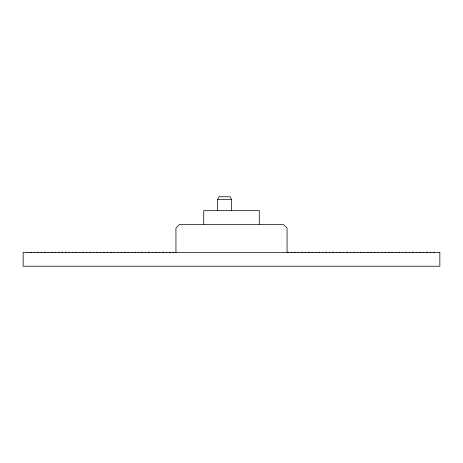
<?xml version="1.0" encoding="UTF-8"?>
<svg xmlns="http://www.w3.org/2000/svg" width="463" height="463" viewBox="0 0 463 463"><rect width="100%" height="100%" fill="white"/><g stroke="black" fill="none" stroke-linecap="round" stroke-linejoin="round"><path stroke-width="0.69" d="M217.61 210.665L217.61 199.553L218.999 196.775L230.111 196.775L231.5 199.553L231.5 210.665M217.61 199.553L231.5 199.553M287.06 252.335L287.06 228.028L283.587 224.555L179.412 224.555L175.94 228.028L175.94 252.335M259.28 224.555L259.28 210.665L203.72 210.665L203.72 224.555M360.544 252.52A1.389 1.389 0 0 1 361.262 252.52M416.104 252.52A1.389 1.389 0 0 1 416.822 252.52M419.576 252.52A1.389 1.389 0 0 1 420.294 252.52M423.049 252.52A1.389 1.389 0 0 1 423.767 252.52M429.994 252.52A1.389 1.389 0 0 1 430.712 252.52M367.489 252.52A1.389 1.389 0 0 1 368.207 252.52M384.851 252.52A1.389 1.389 0 0 1 385.569 252.52M395.269 252.52A1.389 1.389 0 0 1 395.987 252.52M381.379 252.52A1.389 1.389 0 0 1 382.097 252.52M370.961 252.52A1.389 1.389 0 0 1 371.679 252.52M374.434 252.52A1.389 1.389 0 0 1 375.152 252.52M364.016 252.52A1.389 1.389 0 0 1 364.734 252.52M433.466 252.52A1.389 1.389 0 0 1 434.184 252.52M426.521 252.52A1.389 1.389 0 0 1 427.239 252.52M402.214 252.52A1.389 1.389 0 0 1 402.932 252.52M391.796 252.52A1.389 1.389 0 0 1 392.514 252.52M398.741 252.52A1.389 1.389 0 0 1 399.459 252.52M409.159 252.52A1.389 1.389 0 0 1 409.877 252.52M405.686 252.52A1.389 1.389 0 0 1 406.404 252.52M388.324 252.52A1.389 1.389 0 0 1 389.042 252.52M412.631 252.52A1.389 1.389 0 0 1 413.349 252.52M377.906 252.52A1.389 1.389 0 0 1 378.624 252.52M322.346 252.52A1.389 1.389 0 0 1 323.064 252.52M325.819 252.52A1.389 1.389 0 0 1 326.537 252.52M315.401 252.52A1.389 1.389 0 0 1 316.119 252.52M318.874 252.52A1.389 1.389 0 0 1 319.592 252.52M343.181 252.52A1.389 1.389 0 0 1 343.899 252.52M353.599 252.52A1.389 1.389 0 0 1 354.317 252.52M350.126 252.52A1.389 1.389 0 0 1 350.844 252.52M308.456 252.52A1.389 1.389 0 0 1 309.174 252.52M311.929 252.52A1.389 1.389 0 0 1 312.647 252.52M329.291 252.52A1.389 1.389 0 0 1 330.009 252.52M294.566 252.52A1.389 1.389 0 0 1 295.284 252.52M287.621 252.52A1.389 1.389 0 0 1 288.339 252.52M304.984 252.52A1.389 1.389 0 0 1 305.702 252.52M291.094 252.52A1.389 1.389 0 0 1 291.812 252.52M339.709 252.52A1.389 1.389 0 0 1 340.427 252.52M346.654 252.52A1.389 1.389 0 0 1 347.372 252.52M357.071 252.52A1.389 1.389 0 0 1 357.789 252.52M301.511 252.52A1.389 1.389 0 0 1 302.229 252.52M298.039 252.52A1.389 1.389 0 0 1 298.757 252.52M332.764 252.52A1.389 1.389 0 0 1 333.482 252.52M336.236 252.52A1.389 1.389 0 0 1 336.954 252.52M166.084 252.52A1.389 1.389 0 0 1 166.802 252.52M141.776 252.52A1.389 1.389 0 0 1 142.494 252.52M145.249 252.52A1.389 1.389 0 0 1 145.967 252.52M162.611 252.52A1.389 1.389 0 0 1 163.329 252.52M173.029 252.52A1.389 1.389 0 0 1 173.747 252.52M169.556 252.52A1.389 1.389 0 0 1 170.274 252.52M138.304 252.52A1.389 1.389 0 0 1 139.022 252.52M155.666 252.52A1.389 1.389 0 0 1 156.384 252.52M159.139 252.52A1.389 1.389 0 0 1 159.857 252.52M148.721 252.52A1.389 1.389 0 0 1 149.439 252.52M152.194 252.52A1.389 1.389 0 0 1 152.912 252.52M110.524 252.52A1.389 1.389 0 0 1 111.242 252.52M134.831 252.52A1.389 1.389 0 0 1 135.549 252.52M131.359 252.52A1.389 1.389 0 0 1 132.077 252.52M127.886 252.52A1.389 1.389 0 0 1 128.604 252.52M120.941 252.52A1.389 1.389 0 0 1 121.659 252.52M117.469 252.52A1.389 1.389 0 0 1 118.187 252.52M124.414 252.52A1.389 1.389 0 0 1 125.132 252.52M113.996 252.52A1.389 1.389 0 0 1 114.714 252.52M107.051 252.52A1.389 1.389 0 0 1 107.769 252.52M100.106 252.52A1.389 1.389 0 0 1 100.824 252.52M86.216 252.52A1.389 1.389 0 0 1 86.934 252.52M89.689 252.52A1.389 1.389 0 0 1 90.407 252.52M96.634 252.52A1.389 1.389 0 0 1 97.352 252.52M82.744 252.52A1.389 1.389 0 0 1 83.462 252.52M103.579 252.52A1.389 1.389 0 0 1 104.297 252.52M93.161 252.52A1.389 1.389 0 0 1 93.879 252.52M61.909 252.52A1.389 1.389 0 0 1 62.627 252.52M68.854 252.52A1.389 1.389 0 0 1 69.572 252.52M58.436 252.52A1.389 1.389 0 0 1 59.154 252.52M65.381 252.52A1.389 1.389 0 0 1 66.099 252.52M75.799 252.52A1.389 1.389 0 0 1 76.517 252.52M72.326 252.52A1.389 1.389 0 0 1 73.044 252.52M54.964 252.52A1.389 1.389 0 0 1 55.682 252.52M79.271 252.52A1.389 1.389 0 0 1 79.989 252.52M44.546 252.52A1.389 1.389 0 0 1 45.264 252.52M48.019 252.52A1.389 1.389 0 0 1 48.737 252.52M41.074 252.52A1.389 1.389 0 0 1 41.792 252.52M51.491 252.52A1.389 1.389 0 0 1 52.209 252.52M37.601 252.52A1.389 1.389 0 0 1 38.319 252.52M34.129 252.52A1.389 1.389 0 0 1 34.847 252.52M30.656 252.52A1.389 1.389 0 0 1 31.374 252.52M27.184 252.52A1.389 1.389 0 0 1 27.902 252.52M439.85 252.335L23.15 252.335L23.15 266.225L439.85 266.225L439.85 252.335"/></g></svg>
